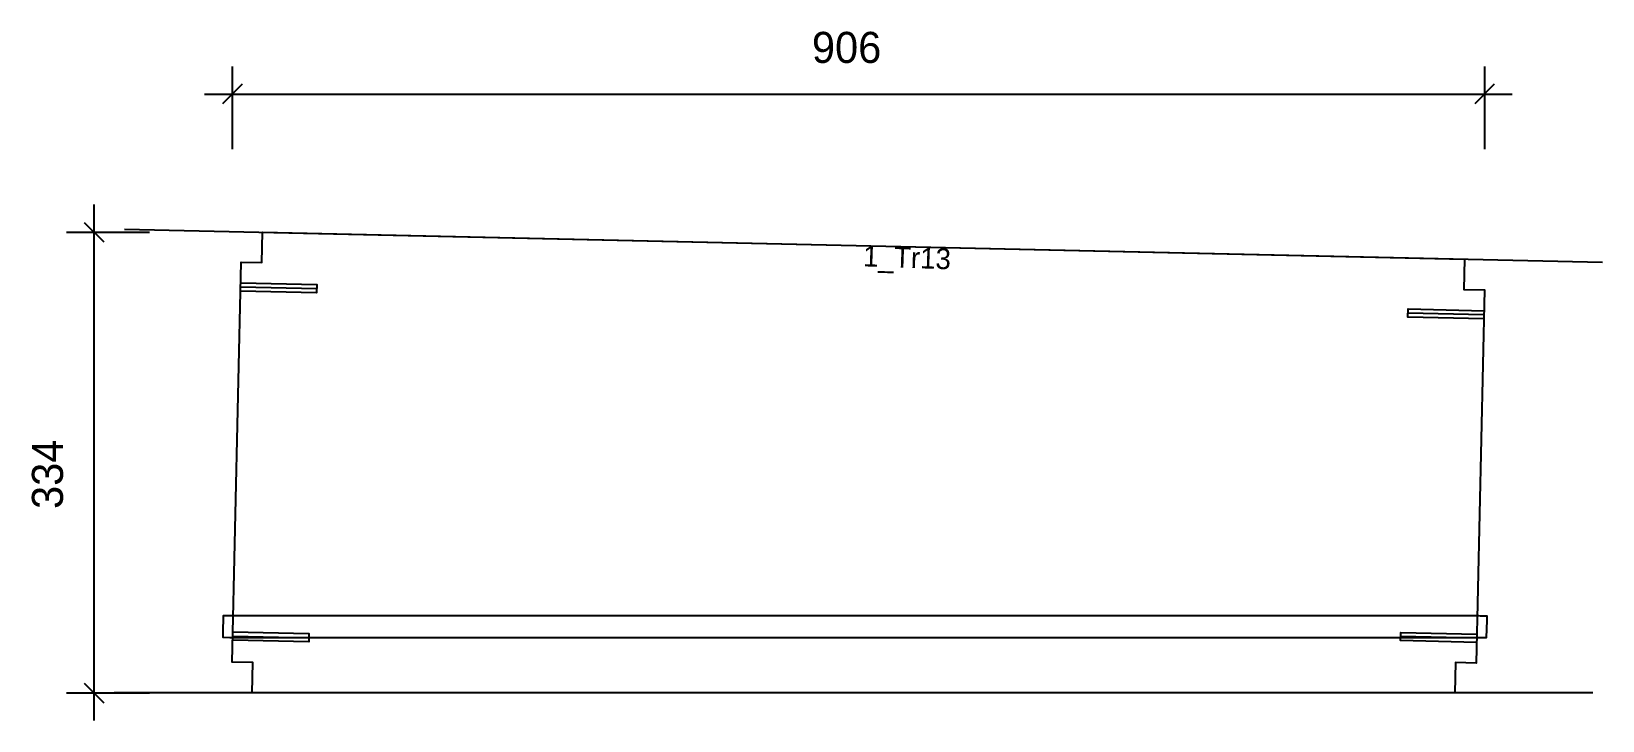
# Model space of a CAD drawing. Header units: millimetres. Extents: x -145 to 992, y -20 to 479.
import ezdxf
from ezdxf.enums import TextEntityAlignment as Align

# ---------------------------------------------------------------- set-up
doc = ezdxf.new("R2010")
doc.units = ezdxf.units.MM
for name, color, linetype in [('CONTOUR', 7, 'CONTINUOUS'), ('CUT_RISER', 7, 'CONTINUOUS'), ('DIMLINES', 7, 'CONTINUOUS'), ('DIMLINESTEXT', 7, 'CONTINUOUS'), ('DRILLINGSSIDE', 7, 'CONTINUOUS'), ('EXTRATREADBACKPROFILELINES', 7, 'CONTINUOUS'), ('EXTRATREADBACKPROFILELINESTEXT', 7, 'CONTINUOUS'), ('EXTRATREADFRONTPROFILELINES', 7, 'CONTINUOUS')]:
    doc.layers.add(name, color=color, linetype=linetype)

msp = doc.modelspace()

# ---------------------------------------------------------------- linework, layer by layer
at = {"layer": 'CONTOUR', "color": 0, "linetype": '0'}
msp.add_lwpolyline([(891.779, 314.143), (891.285, 292.148), (906.281, 291.811), (900.212, 21.658), (885.216, 21.994), (884.722, 0), (14.502, 0), (14.996, 21.994), (0, 22.331), (6.508, 312.026), (21.504, 311.689), (21.999, 333.683), (891.779, 314.143)], dxfattribs=at)
at = {"layer": 'CUT_RISER', "color": 1, "linetype": '1'}
msp.add_lwpolyline([(901.624, 40), (893.624, 40), (859.539, 40), (825.453, 40), (791.367, 40), (757.282, 40), (723.196, 40), (689.11, 40), (655.025, 40), (620.939, 40), (586.853, 40), (552.768, 40), (518.682, 40), (484.596, 40), (450.51, 40), (442.51, 40), (408.425, 40), (374.339, 40), (340.253, 40), (306.168, 40), (272.082, 40), (237.996, 40), (203.911, 40), (169.825, 40), (135.739, 40), (101.654, 40), (67.568, 40), (33.482, 40), (-0.603, 40), (-1.803, 40.027), (-6.602, 40.135), (-6.53, 43.335), (-6.242, 56.135), (-5.043, 56.108), (-0.244, 56), (7.756, 56), (40.876, 56), (73.995, 56), (107.115, 56), (140.234, 56), (173.354, 56), (206.473, 56), (239.593, 56), (272.712, 56), (305.832, 56), (338.952, 56), (372.071, 56), (405.191, 56), (438.31, 56), (471.43, 56), (504.549, 56), (537.669, 56), (570.788, 56), (603.908, 56), (637.027, 56), (670.147, 56), (703.267, 56), (736.386, 56), (769.506, 56), (802.625, 56), (835.745, 56), (868.864, 56), (901.984, 56), (903.183, 55.973), (907.982, 55.865), (907.91, 52.665), (907.623, 39.865), (906.423, 39.892), (901.624, 40)], dxfattribs=at)
at = {"layer": 'DIMLINES', "color": 0}
for p, q in [((0, 453.683), (0, 393.683)), ((906.281, 453.683), (906.281, 393.683)), ((-20, 433.683), (926.281, 433.683)), ((7.071, 440.754), (-7.071, 426.612)), ((913.352, 440.754), (899.21, 426.612)), ((-100, -20), (-100, 353.683)), ((-120, 333.683), (-60, 333.683)), ((-107.071, 340.754), (-92.929, 326.612)), ((-120, 0), (-60, 0)), ((-107.071, 7.071), (-92.929, -7.071))]:
    msp.add_line(p, q, dxfattribs=at)
at = {"layer": 'DRILLINGSSIDE', "color": 3}
for p, q in [((6.104, 294.03), (61.09, 292.795)), ((905.877, 273.816), (850.891, 275.051)), ((0.424, 41.225), (55.411, 39.99)), ((900.616, 39.653), (845.63, 40.888))]:
    msp.add_line(p, q, dxfattribs=at)
at = {"layer": 'DRILLINGSSIDE', "color": 3, "linetype": '3'}
for points in [[(6.171, 297.029), (61.157, 295.794), (61.023, 289.796), (6.037, 291.031)], [(905.81, 270.817), (850.823, 272.052), (850.958, 278.05), (905.944, 276.815)], [(0.492, 44.224), (55.478, 42.989), (55.343, 36.991), (0.357, 38.226)], [(900.549, 36.654), (845.563, 37.889), (845.697, 43.888), (900.684, 42.652)]]:
    msp.add_lwpolyline(points, dxfattribs=at)
at = {"layer": 'EXTRATREADBACKPROFILELINES', "color": 2}
msp.add_line((-77.976, 335.929), (991.754, 311.897), dxfattribs=at)
at = {"layer": 'EXTRATREADFRONTPROFILELINES', "color": 2}
msp.add_line((984.722, 0), (-85.498, 0), dxfattribs=at)

# ---------------------------------------------------------------- texts
at = {"layer": 'DIMLINESTEXT'}
msp.add_text('906', height=22.5, dxfattribs=at).set_placement((419.538, 478.683), align=Align.TOP_LEFT)
msp.add_text('334', height=22.5, rotation=90, dxfattribs=at).set_placement((-145, 133.239), align=Align.TOP_LEFT)
at = {"layer": 'EXTRATREADBACKPROFILELINESTEXT'}
msp.add_text('1_Tr13', height=15, rotation=358, dxfattribs=at).set_placement((456.889, 323.913), align=Align.TOP_LEFT)

doc.saveas('drawing.dxf')
